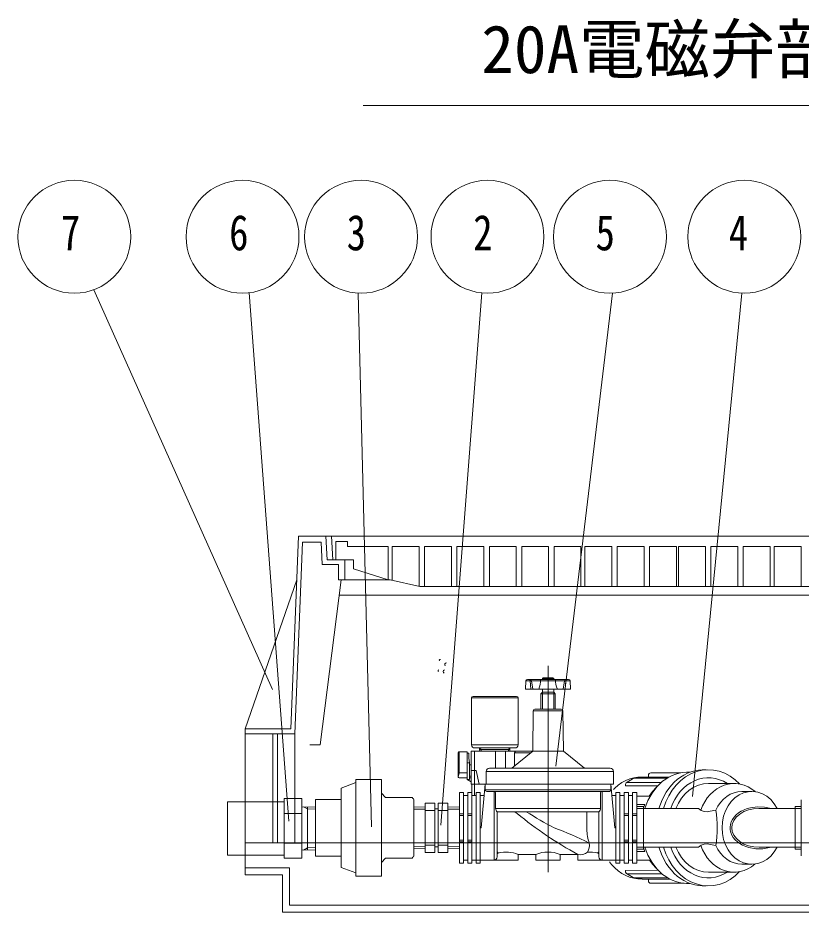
# Model space of a CAD drawing. Units: millimetres, scale not verified. Extents: x -82016 to 4150, y -1714 to 4021.
# Drawn here: x 1828 to 2320, y -449 to 112 of the extents above; entities that cross this region are included whole.
import ezdxf
from ezdxf.enums import TextEntityAlignment as Align

# ---------------------------------------------------------------- set-up
doc = ezdxf.new("R2010")
doc.units = ezdxf.units.MM
doc.header["$LTSCALE"] = 2
doc.layers.add('0-5_moji', color=7, linetype='Continuous', lineweight=18)
doc.layers.add('0-D__E-0_', color=7, linetype='Continuous', lineweight=18)
doc.styles.add('ＭＳ ゴシック', font='')
doc.styles.get('ＭＳ ゴシック').set_extended_font_data('MS Gothic')

msp = doc.modelspace()

# ---------------------------------------------------------------- linework, layer by layer
at = {"layer": '0-D__E-0_'}
for p, q in [((2044.924, 57.045), (2436.923, 57.045)), ((1876.091, -58.429), (1988.049, -309)), ((1998.368, -391.594), (1973.435, -60.37)), ((2050.158, -395.205), (2041.815, -60.561)), ((2093.74, -394.183), (2119.413, -60.434)), ((2165.696, -357.1), (2201.404, -60.569)), ((2251.57, -376.183), (2282.361, -60.573)), ((2004.422, -213.015), (2269.432, -213.015)), ((2021.521, -213.015), (2022.36, -227.877)), ((2025.048, -213.015), (2025.888, -227.877)), ((2022.36, -227.877), (2038.908, -227.877)), ((2033.386, -227.877), (2033.386, -240.284)), ((2018.001, -343.707), (2031.128, -240.284)), ((2029.893, -250.013), (2256.154, -250.013)), ((2454.519, -250.013), (2228.047, -250.013)), ((2160.913, -294.172), (2160.913, -423.631)), ((2148.056, -302.769), (2173.77, -302.769)), ((2157.373, -302.264), (2157.879, -301.758)), ((2157.373, -302.264), (2164.453, -302.264)), ((2157.373, -302.264), (2157.373, -302.769)), ((2157.879, -301.758), (2163.947, -301.758)), ((2164.453, -302.264), (2163.947, -301.758)), ((2164.453, -302.264), (2164.453, -302.769)), ((2147.045, -303.744), (2146.858, -308.838)), ((2147.045, -303.744), (2174.781, -303.744)), ((2149.789, -303.744), (2150.153, -308.838)), ((2150.528, -303.744), (2151.386, -308.838)), ((2171.298, -303.744), (2170.44, -308.838)), ((2172.037, -303.744), (2171.673, -308.838)), ((2174.781, -303.744), (2174.968, -308.838)), ((2113.883, -313.389), (2141.191, -313.389)), ((2146.858, -308.838), (2174.968, -308.838)), ((2156.362, -311.872), (2157.373, -310.86)), ((2156.362, -311.872), (2165.464, -311.872)), ((2156.362, -311.872), (2156.362, -321.379)), ((2157.373, -308.838), (2157.373, -310.86)), ((2157.373, -310.86), (2157.373, -321.379)), ((2157.373, -310.86), (2164.453, -310.86)), ((2164.453, -308.838), (2164.453, -310.86)), ((2165.464, -311.872), (2164.453, -310.86)), ((2164.453, -310.86), (2164.453, -321.379)), ((2165.464, -311.872), (2165.464, -321.379)), ((2112.872, -314.4), (2112.872, -343.731)), ((2112.872, -314.4), (2142.202, -314.4)), ((2142.202, -314.4), (2142.202, -343.731)), ((2151.597, -322.379), (2151.305, -347.776)), ((2151.597, -322.379), (2170.229, -322.379)), ((2152.608, -321.379), (2169.218, -321.379)), ((2170.229, -322.379), (2170.521, -347.776)), ((1971.046, -336.886), (2002.178, -336.886)), ((1988.312, -336.886), (1988.312, -405.18)), ((1991.349, -336.886), (1994.308, -336.886)), ((1991.349, -336.886), (1991.349, -405.18)), ((2002.178, -336.886), (2002.178, -405.18)), ((2018.001, -343.707), (2011.489, -343.707)), ((2112.872, -343.731), (2142.202, -343.731)), ((2114.894, -345.754), (2140.179, -345.754)), ((2118.03, -346.765), (2118.03, -345.754)), ((2118.03, -345.879), (2118.94, -346.765)), ((2118.03, -346.765), (2137.044, -346.765)), ((2118.03, -346.765), (2118.064, -347.776)), ((2118.94, -347.776), (2118.94, -346.765)), ((2137.044, -345.879), (2136.134, -346.765)), ((2136.134, -347.776), (2136.134, -346.765)), ((2137.044, -346.765), (2137.009, -347.776)), ((2137.044, -346.765), (2137.044, -345.754)), ((2104.629, -348.585), (2104.629, -363.959)), ((2105.134, -348.08), (2105.134, -361.43)), ((2105.134, -348.08), (2110.191, -348.08)), ((2110.191, -348.08), (2110.191, -365.476)), ((2110.191, -349.091), (2111.203, -349.091)), ((2112.72, -347.776), (2151.305, -347.776)), ((2112.72, -347.776), (2112.72, -368.51)), ((2114.744, -347.776), (2114.744, -368.51)), ((2127.988, -347.776), (2127.988, -358.396)), ((2134.223, -347.776), (2134.223, -358.396)), ((2151.305, -347.776), (2138.156, -358.396)), ((2139.857, -348.788), (2140.401, -347.776)), ((2139.857, -348.788), (2139.857, -357.022)), ((2139.857, -348.788), (2150.052, -348.788)), ((2151.305, -347.776), (2170.521, -347.776)), ((2170.521, -347.776), (2183.669, -358.396)), ((2110.191, -355.16), (2111.708, -355.16)), ((2111.708, -355.16), (2111.708, -365.476)), ((2111.708, -356.373), (2112.72, -356.373)), ((2124.116, -358.396), (2199.852, -358.396)), ((2105.134, -361.43), (2104.629, -363.959)), ((2105.134, -361.43), (2110.191, -361.43)), ((2111.708, -363.453), (2112.72, -363.453)), ((2112.72, -359.913), (2115.755, -359.913)), ((2115.755, -359.913), (2117.778, -368.51)), ((2122.093, -360.419), (2201.874, -360.419)), ((2122.093, -360.419), (2122.093, -368.51)), ((2201.874, -360.419), (2201.874, -368.51)), ((2219.903, -364.014), (2236.681, -364.014)), ((2223.824, -362.947), (2223.824, -364.016)), ((2225.375, -361.312), (2244.173, -361.312)), ((2040.379, -367.499), (2031.277, -371.038)), ((2056.562, -365.476), (2040.379, -365.476)), ((2040.379, -426.16), (2040.379, -365.476)), ((2056.562, -426.16), (2056.562, -365.476)), ((2105.134, -364.464), (2110.191, -364.464)), ((2110.191, -365.476), (2111.708, -365.476)), ((2110.191, -365.476), (2112.72, -366.888)), ((2111.708, -364.464), (2112.72, -364.464)), ((2121.468, -368.51), (2112.72, -368.51)), ((2113.175, -373.567), (2113.175, -368.51)), ((2114.744, -368.51), (2114.744, -375.59)), ((2121.468, -368.51), (2118.94, -395.818)), ((2121.468, -368.51), (2201.874, -368.51)), ((2121.468, -368.51), (2121.468, -371.949)), ((2200.357, -368.51), (2202.886, -395.818)), ((2200.357, -368.51), (2200.357, -371.949)), ((2209.491, -368.373), (2209.491, -369.454)), ((2209.491, -369.454), (2229.719, -369.455)), ((2214.351, -364.9), (2209.926, -367.52)), ((2210.524, -367.33), (2231.938, -367.33)), ((2214.95, -364.71), (2235.492, -364.711)), ((2277.571, -368.004), (2261.501, -368.004)), ((2031.277, -371.038), (2031.277, -420.597)), ((2105.286, -373.567), (2105.286, -418.068)), ((2105.286, -373.567), (2107.916, -373.567)), ((2107.916, -373.567), (2107.916, -418.068)), ((2107.916, -375.59), (2110.545, -375.59)), ((2110.545, -418.068), (2110.545, -373.567)), ((2110.545, -373.567), (2113.175, -373.567)), ((2113.175, -418.068), (2113.175, -373.567)), ((2113.175, -375.59), (2115.805, -375.59)), ((2115.805, -418.068), (2115.805, -373.567)), ((2115.805, -373.567), (2118.434, -373.567)), ((2118.434, -418.068), (2118.434, -373.567)), ((2120.813, -375.59), (2118.434, -375.59)), ((2121.468, -371.949), (2200.357, -371.949)), ((2122.48, -372.96), (2199.346, -372.96)), ((2127.031, -416.046), (2127.031, -372.96)), ((2128.043, -373.972), (2128.043, -383.681)), ((2193.783, -373.972), (2193.783, -383.681)), ((2194.795, -416.046), (2194.795, -372.96)), ((2201.013, -375.59), (2203.392, -375.59)), ((2203.392, -418.068), (2203.392, -373.567)), ((2206.021, -373.567), (2203.392, -373.567)), ((2206.021, -418.068), (2206.021, -373.567)), ((2208.651, -375.59), (2206.021, -375.59)), ((2208.651, -418.068), (2208.651, -373.567)), ((2211.28, -373.567), (2208.651, -373.567)), ((2211.28, -418.068), (2211.28, -373.567)), ((2213.91, -375.59), (2211.28, -375.59)), ((2213.91, -373.567), (2213.91, -418.068)), ((2216.54, -373.567), (2213.91, -373.567)), ((2216.54, -373.567), (2216.54, -418.068)), ((2288.71, -373.001), (2282.443, -373.001)), ((1960.004, -379.495), (1995.403, -379.495)), ((1960.004, -412.871), (1960.004, -379.495)), ((1995.403, -414.868), (1995.403, -377.497)), ((1995.403, -377.497), (2006.528, -377.497)), ((2006.528, -377.497), (2006.528, -414.868)), ((2015.094, -378.118), (2031.277, -378.118)), ((2015.094, -378.118), (2015.094, -413.517)), ((2075.858, -376.702), (2058.893, -376.702)), ((2075.858, -377.324), (2075.858, -376.702)), ((2076.79, -378.256), (2076.79, -413.38)), ((2090.016, -380.394), (2083.91, -380.394)), ((2083.91, -380.394), (2083.91, -411.241)), ((2090.016, -411.241), (2090.016, -380.394)), ((2092.039, -380.394), (2098.146, -380.394)), ((2092.039, -411.241), (2092.039, -380.394)), ((2098.146, -380.394), (2098.146, -411.241)), ((2216.54, -375.898), (2224.346, -375.898)), ((2319.602, -378.256), (2319.602, -413.38)), ((1995.403, -386.84), (2006.528, -386.84)), ((2006.528, -382.559), (2015.094, -382.827)), ((2010.037, -383.963), (2007.666, -382.595)), ((2010.037, -382.669), (2010.037, -409.697)), ((2015.094, -384.122), (2010.037, -383.963)), ((2076.79, -382.852), (2083.91, -382.67)), ((2076.79, -384.215), (2083.91, -384.032)), ((2090.016, -384.911), (2083.91, -384.911)), ((2092.039, -383.868), (2090.016, -383.868)), ((2092.039, -384.911), (2098.146, -384.911)), ((2105.266, -382.852), (2098.146, -382.67)), ((2105.266, -384.215), (2098.146, -384.032)), ((2128.043, -383.681), (2193.783, -383.681)), ((2129.054, -385.704), (2129.054, -414.023)), ((2129.054, -385.704), (2192.772, -385.704)), ((2185.186, -385.704), (2185.186, -396.829)), ((2192.772, -385.704), (2192.772, -414.023)), ((2216.54, -381.279), (2221.523, -381.28)), ((2220.77, -382.447), (2216.54, -382.447)), ((2255.157, -383.62), (2216.54, -383.62)), ((2220.644, -383.62), (2221.523, -381.28)), ((2220.77, -382.447), (2220.77, -409.188)), ((2319.602, -383.62), (2293.194, -383.62)), ((2315.841, -382.447), (2315.841, -409.188)), ((2319.602, -382.447), (2315.841, -382.447)), ((2105.286, -387.019), (2107.916, -387.019)), ((2105.286, -388.03), (2107.916, -388.03)), ((2110.545, -387.019), (2113.175, -387.019)), ((2110.545, -388.03), (2113.175, -388.03)), ((2211.28, -387.019), (2208.651, -387.019)), ((2211.28, -388.03), (2208.651, -388.03)), ((2216.54, -387.019), (2213.91, -387.019)), ((2216.54, -388.03), (2213.91, -388.03)), ((2118.94, -395.818), (2118.434, -395.818)), ((2202.886, -395.818), (2203.392, -395.818)), ((2105.286, -403.605), (2107.916, -403.605)), ((2110.545, -403.605), (2113.175, -403.605)), ((2211.28, -403.605), (2208.651, -403.605)), ((2216.54, -403.605), (2213.91, -403.605)), ((2513.155, -405.18), (1971.046, -405.18)), ((2006.528, -405.526), (1995.403, -405.526)), ((2007.666, -409.771), (2010.037, -408.402)), ((2010.037, -408.402), (2015.094, -408.244)), ((2076.79, -407.421), (2083.91, -407.604)), ((2076.79, -408.783), (2083.91, -408.966)), ((2090.016, -406.724), (2083.91, -406.724)), ((2092.039, -407.767), (2090.016, -407.767)), ((2092.039, -406.724), (2098.146, -406.724)), ((2105.266, -407.421), (2098.146, -407.604)), ((2105.266, -408.783), (2098.146, -408.966)), ((2105.286, -404.617), (2107.916, -404.617)), ((2110.545, -404.617), (2113.175, -404.617)), ((2211.28, -404.617), (2208.651, -404.617)), ((2216.54, -404.617), (2213.91, -404.617)), ((2255.157, -408.015), (2216.54, -408.015)), ((2220.77, -409.188), (2216.54, -409.188)), ((2221.646, -410.647), (2220.644, -408.015)), ((2319.602, -408.015), (2293.194, -408.015)), ((2319.602, -409.188), (2315.841, -409.188)), ((1960.004, -412.871), (1995.403, -412.871)), ((2006.528, -414.868), (1995.403, -414.868)), ((2015.094, -409.539), (2006.528, -409.806)), ((2015.094, -413.517), (2031.277, -413.517)), ((2075.858, -414.312), (2075.858, -414.933)), ((2090.016, -411.241), (2083.91, -411.241)), ((2092.039, -411.241), (2098.146, -411.241)), ((2142.202, -412.506), (2153.327, -412.506)), ((2142.202, -412.506), (2142.202, -416.046)), ((2153.327, -412.506), (2153.327, -416.046)), ((2168.498, -412.506), (2179.624, -412.506)), ((2168.498, -412.506), (2168.498, -416.046)), ((2179.624, -412.506), (2179.624, -416.046)), ((2216.54, -410.647), (2221.646, -410.647)), ((2058.893, -414.933), (2056.562, -417.598)), ((2056.562, -417.598), (2056.562, -415.138)), ((2075.858, -414.933), (2058.893, -414.933)), ((2105.286, -418.068), (2107.916, -418.068)), ((2107.916, -416.046), (2110.545, -416.046)), ((2110.545, -418.068), (2113.175, -418.068)), ((2115.805, -418.068), (2118.434, -418.068)), ((2127.031, -416.046), (2118.434, -416.046)), ((2127.031, -416.046), (2142.202, -416.046)), ((2153.327, -416.046), (2168.498, -416.046)), ((2179.624, -416.046), (2194.795, -416.046)), ((2194.795, -416.046), (2203.392, -416.046)), ((2206.021, -416.046), (2203.392, -416.046)), ((2206.021, -418.068), (2203.392, -418.068)), ((2208.651, -416.046), (2206.021, -416.046)), ((2211.28, -418.068), (2208.651, -418.068)), ((2213.91, -416.046), (2211.28, -416.046)), ((2216.54, -418.068), (2213.91, -418.068)), ((2216.54, -416.028), (2224.536, -416.028)), ((2288.71, -418.635), (2282.443, -418.635)), ((1971.046, -420.918), (1998.728, -420.918)), ((1994.308, -425.371), (1994.308, -448.67)), ((1998.728, -444.218), (1998.728, -420.918)), ((2040.379, -424.137), (2031.277, -420.597)), ((2209.491, -422.473), (2229.997, -422.472)), ((2209.491, -423.563), (2209.491, -422.473)), ((2214.351, -427.026), (2210.073, -424.493)), ((2210.524, -424.597), (2232.28, -424.597)), ((2277.571, -423.631), (2261.501, -423.631)), ((2056.562, -426.16), (2040.379, -426.16)), ((2214.95, -427.217), (2235.971, -427.216)), ((2219.903, -427.913), (2237.224, -427.912)), ((2223.824, -429.064), (2223.824, -427.91)), ((2225.375, -430.615), (2246.267, -430.614)), ((2485.473, -444.218), (1998.728, -444.218))]:
    msp.add_line(p, q, dxfattribs=at)
for points in [[(1971.046, -333.753), (1999.683, -333.755), (2004.422, -213.015)], [(2513.155, -333.753), (2484.518, -333.755), (2479.779, -213.015), (2214.77, -213.015)], [(2002.178, -336.886), (2007.039, -216.738), (2018.582, -216.738)], [(2018.582, -216.738), (2019.33, -230.685), (2029.577, -230.685), (2029.577, -240.284)], [(2027.939, -227.877), (2027.939, -216.293), (2035.133, -216.293), (2035.133, -219.361), (2060.622, -219.367), (2060.622, -240.284)], [(2465.619, -216.738), (2464.871, -230.685), (2454.624, -230.685), (2454.624, -240.284), (2422.346, -240.284), (2403.743, -244.497), (2229.122, -244.497)], [(2063.241, -240.597), (2063.241, -219.361), (2080.145, -219.361), (2080.145, -244.446)], [(2083.526, -244.497), (2083.526, -219.361), (2100.43, -219.361), (2100.43, -244.446)], [(2103.811, -244.497), (2103.811, -219.361), (2120.714, -219.361), (2120.714, -244.446)], [(2124.096, -244.497), (2124.096, -219.361), (2140.999, -219.361), (2140.999, -244.446)], [(2144.38, -244.497), (2144.38, -219.361), (2161.284, -219.361), (2161.284, -244.446)], [(2164.665, -244.497), (2164.665, -219.361), (2181.569, -219.361), (2181.569, -244.446)], [(2183.944, -244.497), (2183.944, -219.361), (2200.848, -219.361), (2200.848, -244.446)], [(2204.229, -244.497), (2204.229, -219.361), (2221.132, -219.361), (2221.132, -244.446)], [(2224.514, -244.497), (2224.514, -219.361), (2241.417, -219.361), (2241.417, -244.446)], [(2259.688, -244.497), (2259.688, -219.361), (2242.784, -219.361), (2242.784, -244.446)], [(2279.972, -244.497), (2279.972, -219.361), (2263.069, -219.361), (2263.069, -244.446)], [(2300.257, -244.497), (2300.257, -219.361), (2283.353, -219.361), (2283.353, -244.446)], [(2319.536, -244.497), (2319.536, -219.361), (2302.632, -219.361), (2302.632, -244.446)], [(2038.908, -227.877), (2038.908, -233.343), (2060.622, -240.284)], [(1971.046, -405.18), (1971.046, -333.753), (2003.351, -240.305)], [(2029.577, -240.284), (2061.856, -240.284), (2080.458, -244.497), (2255.079, -244.497)], [(2219.902, -364.03), (2217.286, -364.089), (2214.688, -364.465), (2212.133, -365.154), (2209.647, -366.15), (2207.254, -367.443), (2204.979, -369.02), (2202.843, -370.865), (2201.886, -371.88)], [(2221.666, -383.62), (2223.574, -378.621), (2226.104, -374.052), (2229.193, -370.026), (2232.762, -366.644), (2234.699, -365.222), (2236.723, -363.991), (2238.82, -362.959), (2240.977, -362.133), (2243.181, -361.517), (2245.417, -361.116), (2247.673, -360.932), (2249.934, -360.967)], [(2230.463, -383.62), (2232.411, -378.317), (2235.026, -373.46), (2236.563, -371.237), (2238.24, -369.172), (2240.047, -367.276), (2241.973, -365.563), (2244.004, -364.043), (2246.128, -362.725), (2248.332, -361.619), (2250.601, -360.731), (2252.921, -360.066), (2255.276, -359.63), (2257.653, -359.425), (2260.036, -359.452)], [(2233.396, -383.62), (2234.815, -379.551), (2236.627, -375.722), (2238.807, -372.189), (2241.321, -369.005), (2244.133, -366.216), (2247.202, -363.864), (2250.481, -361.984), (2253.923, -360.602), (2257.477, -359.741), (2261.09, -359.411), (2264.709, -359.618), (2268.281, -360.36), (2271.753, -361.625), (2275.074, -363.394), (2278.194, -365.641), (2281.068, -368.334)], [(2237.842, -383.62), (2238.997, -380.71), (2240.392, -377.961), (2242.011, -375.401), (2243.837, -373.059), (2245.851, -370.958), (2248.032, -369.123), (2250.356, -367.571), (2252.799, -366.32), (2255.334, -365.382), (2257.935, -364.768), (2260.574, -364.485), (2263.223, -364.535), (2265.853, -364.918), (2268.437, -365.629), (2270.947, -366.662), (2273.357, -368.004)], [(2241.026, -383.62), (2242.616, -380.261), (2244.573, -377.204), (2246.859, -374.51), (2249.43, -372.23), (2252.236, -370.408), (2255.222, -369.082), (2258.331, -368.275), (2261.501, -368.004)], [(2256.647, -384.812), (2257.778, -382.042), (2259.154, -379.443), (2260.759, -377.046), (2262.571, -374.882), (2264.569, -372.978), (2266.729, -371.356), (2269.022, -370.037), (2271.421, -369.037), (2273.897, -368.368), (2276.418, -368.04), (2278.953, -368.056), (2281.471, -368.415), (2283.941, -369.114), (2286.332, -370.143), (2288.614, -371.49), (2290.76, -373.138)], [(2058.893, -376.702), (2056.562, -374.037), (2056.562, -376.498)], [(2224.346, -375.898), (2226.381, -373.107), (2228.669, -370.623)], [(2266.126, -384.692), (2267.475, -382.155), (2269.087, -379.857), (2270.934, -377.841), (2272.983, -376.14), (2275.199, -374.785), (2277.542, -373.8), (2279.971, -373.201), (2282.443, -373.001)], [(2304.505, -408.015), (2302.698, -410.95), (2300.529, -413.494), (2298.053, -415.579), (2295.336, -417.153), (2292.447, -418.174), (2289.461, -418.616), (2286.455, -418.468), (2283.508, -417.734), (2280.696, -416.431), (2278.091, -414.595), (2275.762, -412.273), (2273.767, -409.524), (2272.16, -406.421), (2270.981, -403.043), (2270.261, -399.478), (2270.019, -395.818), (2270.261, -392.158), (2270.981, -388.593), (2272.16, -385.215), (2273.767, -382.111), (2275.762, -379.363), (2278.091, -377.04), (2280.696, -375.204), (2283.508, -373.902), (2286.455, -373.167), (2289.461, -373.019), (2292.447, -373.461), (2295.336, -374.483), (2298.053, -376.056), (2300.529, -378.142), (2302.698, -380.685), (2304.505, -383.62)], [(2266.126, -384.692), (2262.546, -385.445), (2260.832, -385.704), (2258.784, -385.613), (2256.88, -384.951), (2255.157, -383.62)], [(2299.801, -408.123), (2295.535, -408.917), (2291.136, -408.942), (2286.854, -408.197), (2284.834, -407.546), (2282.936, -406.719), (2281.185, -405.726), (2279.609, -404.58), (2278.232, -403.293), (2277.078, -401.882), (2276.168, -400.365), (2275.522, -398.766), (2275.154, -397.11), (2275.076, -395.429), (2275.288, -393.756), (2275.786, -392.123), (2276.556, -390.559), (2277.582, -389.088), (2278.841, -387.733), (2280.313, -386.508), (2281.972, -385.431), (2283.795, -384.514), (2285.753, -383.767), (2287.818, -383.2), (2292.149, -382.631), (2296.54, -382.835), (2300.74, -383.801)], [(2293.247, -408.015), (2289.905, -407.788), (2286.688, -407.1), (2283.723, -405.977), (2281.121, -404.463), (2278.985, -402.617), (2277.396, -400.509), (2276.415, -398.22), (2276.079, -395.839), (2276.403, -393.457), (2277.373, -391.165), (2278.952, -389.053), (2281.08, -387.202), (2283.674, -385.682), (2286.634, -384.552), (2289.847, -383.856), (2293.189, -383.62)], [(1971.046, -405.18), (1971.046, -425.371), (1994.308, -425.371)], [(2249.934, -430.669), (2247.673, -430.703), (2245.417, -430.519), (2243.181, -430.118), (2240.977, -429.502), (2238.82, -428.676), (2236.723, -427.644), (2234.699, -426.414), (2232.762, -424.991), (2229.193, -421.61), (2226.104, -417.584), (2223.574, -413.014), (2221.666, -408.015)], [(2260.036, -432.184), (2257.653, -432.211), (2255.276, -432.005), (2252.921, -431.569), (2250.601, -430.905), (2248.332, -430.017), (2246.128, -428.91), (2244.004, -427.593), (2241.973, -426.072), (2240.047, -424.359), (2238.24, -422.464), (2236.563, -420.398), (2235.026, -418.176), (2232.411, -413.318), (2230.463, -408.015)], [(2281.068, -423.302), (2278.194, -425.994), (2275.074, -428.242), (2271.753, -430.011), (2268.281, -431.275), (2264.709, -432.017), (2261.09, -432.225), (2257.477, -431.895), (2253.923, -431.033), (2250.481, -429.652), (2247.202, -427.771), (2244.133, -425.419), (2241.321, -422.631), (2238.807, -419.446), (2236.627, -415.914), (2234.815, -412.084), (2233.396, -408.015)], [(2273.357, -423.631), (2270.947, -424.974), (2268.437, -426.006), (2265.853, -426.718), (2263.223, -427.101), (2260.574, -427.151), (2257.935, -426.867), (2255.334, -426.253), (2252.799, -425.316), (2250.356, -424.065), (2248.032, -422.513), (2245.851, -420.677), (2243.837, -418.577), (2242.011, -416.234), (2240.392, -413.675), (2238.997, -410.925), (2237.842, -408.015)], [(2261.501, -423.631), (2258.331, -423.36), (2255.223, -422.554), (2252.236, -421.227), (2249.43, -419.406), (2246.859, -417.126), (2244.573, -414.431), (2242.616, -411.375), (2241.026, -408.015)], [(2266.126, -406.943), (2262.546, -406.19), (2260.832, -405.932), (2258.784, -406.022), (2256.88, -406.684), (2255.157, -408.015)], [(2290.6, -418.635), (2288.453, -420.254), (2286.173, -421.573), (2283.788, -422.576), (2281.326, -423.251), (2278.818, -423.589), (2276.295, -423.588), (2273.788, -423.245), (2271.327, -422.566), (2268.943, -421.559), (2266.664, -420.237), (2264.519, -418.615), (2262.534, -416.714), (2260.734, -414.556), (2259.14, -412.168), (2257.772, -409.58), (2256.647, -406.824)], [(2282.443, -418.635), (2279.971, -418.434), (2277.542, -417.836), (2275.199, -416.851), (2272.983, -415.496), (2270.934, -413.795), (2269.087, -411.778), (2267.475, -409.481), (2266.126, -406.943)], [(2113.175, -416.046), (2115.805, -416.046), (2118.434, -416.046)], [(2219.902, -427.897), (2217.271, -427.837), (2214.658, -427.456), (2212.09, -426.758), (2209.591, -425.75), (2207.188, -424.442), (2204.903, -422.848), (2202.761, -420.982), (2200.782, -418.865), (2199.428, -417.094)], [(2228.668, -421.011), (2226.489, -418.659), (2224.536, -416.028)], [(2489.893, -425.371), (2489.893, -448.67), (1994.308, -448.67)]]:
    msp.add_lwpolyline(points, dxfattribs=at)
for centre in [(1863.861, -25.21), (1969.327, -25.21), (2043.648, -25.21), (2122.924, -25.21), (2199.722, -25.21), (2283.953, -25.21)]:
    msp.add_circle(centre, 35.399, dxfattribs=at)
for centre, radius, start, end in [((2093.243, -290.837), 0.546, 73.34389, 209.18382), ((2092.464, -297.335), 0.543, 102.14827, 239.19568), ((2096.265, -297.842), 1.122, 109.64814, 238.35167), ((2097.228, -293.555), 1.121, 89.49456, 218.51468), ((2148.056, -303.781), 1.011, 90, 177.898), ((2147.705, -304.072), 2.109, 8.96112, 38.14612), ((2148.306, -304.129), 2.255, 9.83148, 37.07666), ((2143.847, -303.683), 12.342, 335.31196, 4.24424), ((2177.979, -303.683), 12.342, 175.75576, 204.68804), ((2173.519, -304.129), 2.255, 142.92334, 170.16852), ((2174.12, -304.072), 2.109, 141.85388, 171.03888), ((2173.77, -303.781), 1.011, 2.102, 90), ((2113.883, -314.4), 1.011, 90, 180), ((2141.191, -314.4), 1.011, 0, 90), ((2152.608, -322.39), 1.011, 90, 179.34146), ((2169.218, -322.39), 1.011, 0.65854, 90), ((2114.894, -343.731), 2.023, 180, 270), ((2140.179, -343.731), 2.023, 270, 0), ((2105.134, -348.585), 0.506, 90, 180), ((2138.26, -349.892), 27.069, 178.30533, 191.22195), ((2124.116, -360.419), 2.023, 90, 180), ((2199.852, -360.419), 2.023, 0, 90), ((2105.134, -363.959), 0.506, 180, 270), ((2225.375, -362.947), 1.55, 89.99855, 179.99666), ((2210.524, -368.363), 1.034, 90.00313, 179.99831), ((2214.95, -365.743), 1.034, 89.99541, 125.35402), ((2122.48, -371.949), 1.011, 180, 270), ((2127.031, -373.972), 1.011, 0, 90), ((2194.795, -373.972), 1.011, 90, 180), ((2199.346, -371.949), 1.011, 270, 0), ((2075.858, -378.256), 0.932, 0, 90), ((2130.36, -383.786), 2.32, 177.39252, 235.73758), ((2138.35, -390.761), 5.057, 50.4443, 90), ((2291.841, -204.929), 235.968, 230.4443, 241.60399), ((2254.382, -220.762), 196.675, 236.99773, 242.88251), ((2191.466, -383.786), 2.32, 304.26242, 2.60748), ((2194.481, -395.818), 72.504, 351.1732, 8.82652), ((2101.483, -570.359), 185.649, 62.67466, 70.08002), ((2220.759, -394.984), 35.62, 182.96929, 197.04667), ((2178.214, -406.8), 8.6, 330.40675, 9.19329), ((2075.858, -413.38), 0.932, 270, 0), ((2127.031, -414.023), 2.023, 270, 0), ((2130.065, -410.483), 1.011, 180, 282.68038), ((2130.065, -412.562), 1.011, 104.07804, 180), ((2134.617, -430.711), 19.722, 67.38014, 104.07804), ((2160.913, -430.711), 19.722, 67.38014, 112.61986), ((2181.125, -405.401), 7.262, 258.06487, 308.96672), ((2187.209, -430.711), 19.722, 75.92196, 94.41173), ((2191.76, -410.483), 1.011, 257.31962, 0), ((2191.76, -412.562), 1.011, 0, 75.92196), ((2194.795, -414.023), 2.023, 180, 270), ((2210.524, -423.563), 1.034, 180.00104, 270), ((2214.95, -426.183), 1.034, 234.64598, 270.00459), ((2225.375, -429.064), 1.55, 180.00003, 270.00197)]:
    msp.add_arc(centre, radius, start, end, dxfattribs=at)

# ---------------------------------------------------------------- texts
at = {"layer": '0-5_moji', "style": 'ＭＳ ゴシック'}
msp.add_text('20A電磁弁部', height=30.06, dxfattribs=at).set_placement((2119.036, 68.352), align=Align.BOTTOM_LEFT)
at = {"layer": '0-D__E-0_', "style": 'ＭＳ ゴシック', "width": 0.8}
for s, p in [('7', (1855.489, -40.381)), ('6', (1960.955, -40.381)), ('3', (2034.649, -40.381)), ('2', (2114.007, -40.381)), ('5', (2190.724, -40.381)), ('4', (2274.244, -40.381))]:
    msp.add_text(s, height=22.24, dxfattribs=at).set_placement(p, align=Align.BOTTOM_LEFT)

doc.saveas('drawing.dxf')
